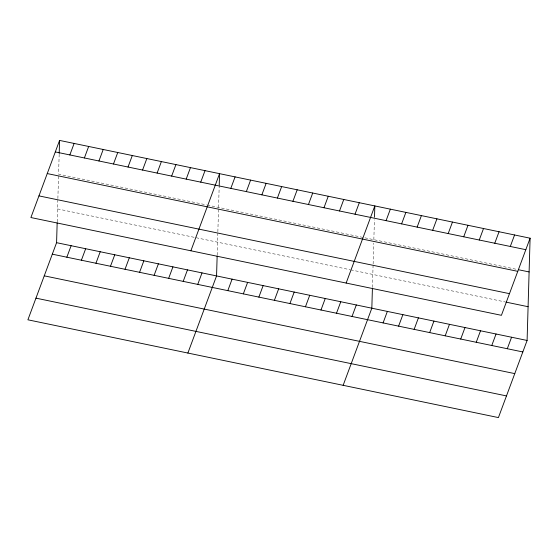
<?xml version="1.0" encoding="UTF-8"?>
<svg xmlns="http://www.w3.org/2000/svg" width="558" height="558" viewBox="0 0 558 558"><rect width="100%" height="100%" fill="white"/><g stroke="black" fill="none" stroke-linecap="round" stroke-linejoin="round"><path stroke-width="0.42" stroke-dasharray="2.79 2.09" d="M57.195 221.91L57.83 200.238M57.879 198.502L58.569 175.031M59.176 154.259L58.59 174.166L206.446 204.891M217.167 255.152L217.801 233.481M217.857 231.744L218.52 209.145M218.569 207.409L219.231 184.907M372.437 287.419L373.072 265.748M373.128 264.011L373.734 243.149M373.839 239.675L374.425 219.775M207.255 205.058L516.854 269.395M57.572 208.929L349.936 269.688M350.752 269.856L505.206 301.955"/><path stroke-width="0.84" d="M530.1 238.196L501.419 315.319L30.899 217.543L59.58 140.414L530.1 238.196L527.101 340.457L498.42 417.586L27.9 319.804L56.581 242.681L57.167 222.775M59.204 153.394L59.58 140.414M217.146 256.017L216.56 275.924L187.879 353.047M219.231 184.907L219.559 173.664L190.878 250.786M372.416 288.284L371.83 308.19L343.149 385.313M374.502 217.174L374.83 205.93L346.148 283.052M69.848 154.936L74.123 143.441M84.391 157.956L88.666 146.461M98.933 160.983L103.209 149.481M66.848 257.196L71.124 245.701M113.476 164.003L117.752 152.508M81.398 260.216L85.667 248.722M128.026 167.023L132.302 155.529M95.941 263.243L100.217 251.742M142.569 170.044L146.845 158.549M110.484 266.264L114.76 254.769M157.112 173.071L161.388 161.576M125.027 269.284L129.303 257.789M171.655 176.091L175.93 164.596M139.57 272.304L143.845 260.809M186.198 179.111L190.473 167.616M154.113 275.331L158.388 263.836M200.74 182.138L205.016 170.636M168.656 278.351L172.931 266.857M183.198 281.371L187.474 269.877M230.81 188.381L235.085 176.886M197.741 284.399L202.017 272.897M246.336 191.61L250.612 180.115M261.862 194.84L266.138 183.345M227.81 290.641L232.086 279.146M277.389 198.062L281.664 186.567M243.337 293.871L247.613 282.376M292.915 201.292L297.191 189.797M258.863 297.1L263.139 285.605M308.448 204.514L312.717 193.019M274.39 300.323L278.665 288.828M323.975 207.743L328.25 196.249M289.923 303.552L294.199 292.057M339.501 210.973L343.777 199.478M305.449 306.774L309.725 295.28M355.028 214.195L359.303 202.7M320.976 310.004L325.251 298.509M336.502 313.233L340.778 301.739M386.08 220.647L390.356 209.152M352.028 316.456L356.304 304.961M401.607 223.877L405.882 212.382M417.133 227.106L421.409 215.611M383.081 322.915L387.357 311.413M432.659 230.328L436.935 218.834M398.607 326.137L402.883 314.642M448.193 233.558L452.461 222.063M414.134 329.366L418.409 317.872M463.719 236.787L467.995 225.286M429.667 332.589L433.936 321.094M479.245 240.01L483.521 228.515M445.193 335.818L449.469 324.324M494.772 243.239L499.047 231.744M460.72 339.048L464.995 327.546M510.298 246.462L514.574 234.967M476.246 342.27L480.522 330.775M491.772 345.5L496.048 334.005M507.299 348.722L511.574 337.227M55.305 151.916L525.824 249.691M518.487 269.73L529.11 271.941M47.249 173.573L517.768 271.348M38.955 195.886L509.468 293.661M506.029 302.122L528.091 306.712M56.581 242.681L527.101 340.457M52.306 254.176L522.825 351.952M44.256 275.833L514.769 373.609M35.956 298.146L506.476 395.922"/></g></svg>
